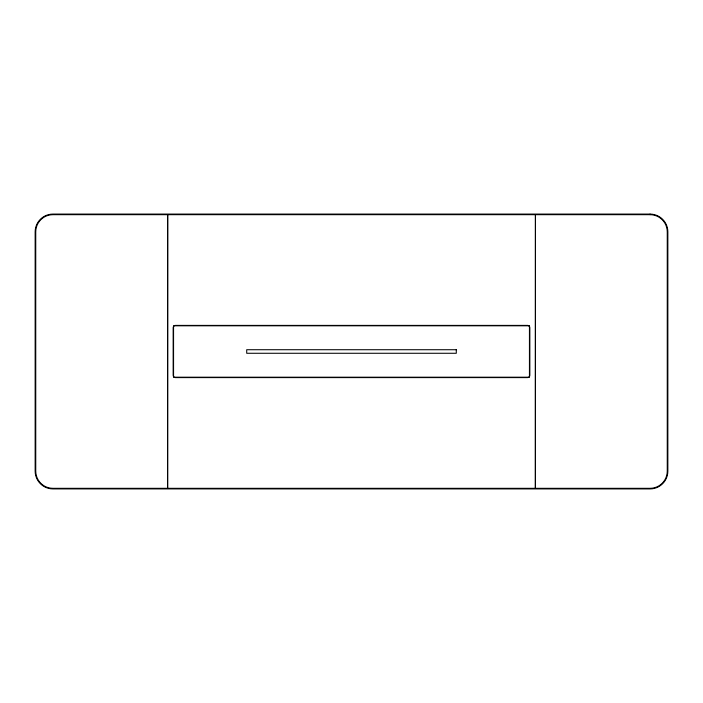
<?xml version="1.0" encoding="UTF-8"?>
<svg xmlns="http://www.w3.org/2000/svg" width="703" height="703" viewBox="0 0 703 703"><rect width="100%" height="100%" fill="white"/><g stroke="black" fill="none" stroke-linecap="round" stroke-linejoin="round"><path stroke-width="1.05" d="M650.055 214.081L52.945 214.081A17.795 17.795 0 0 0 35.15 231.885L35.15 471.115A17.795 17.795 0 0 0 52.945 488.91L650.055 488.919A17.795 17.795 0 0 0 667.85 471.115L667.85 231.885A17.795 17.795 0 0 0 650.055 214.09M650.055 214.679L52.945 214.679A17.197 17.197 0 0 0 35.739 231.885L35.748 471.115A17.197 17.197 0 0 0 52.945 488.321L650.055 488.321A17.206 17.197 0 0 0 667.261 471.115L667.261 231.885A17.206 17.197 0 0 0 650.055 214.679M527.47 325.401L175.53 325.401A2.373 2.373 0 0 0 173.158 327.774L173.158 375.226A2.373 2.373 0 0 0 175.53 377.599L527.47 377.599A2.373 2.373 0 0 0 529.842 375.226L529.842 327.774A2.373 2.373 0 0 0 527.47 325.401M529.447 325.797L173.553 325.797L173.553 377.203L529.447 377.203L529.447 325.797M456.291 349.725L246.709 349.716L246.709 353.275L456.291 353.275L456.291 349.725M535.431 488.321L535.431 214.679L535.326 488.321M167.674 488.321L167.674 214.679L167.569 488.321"/></g></svg>
